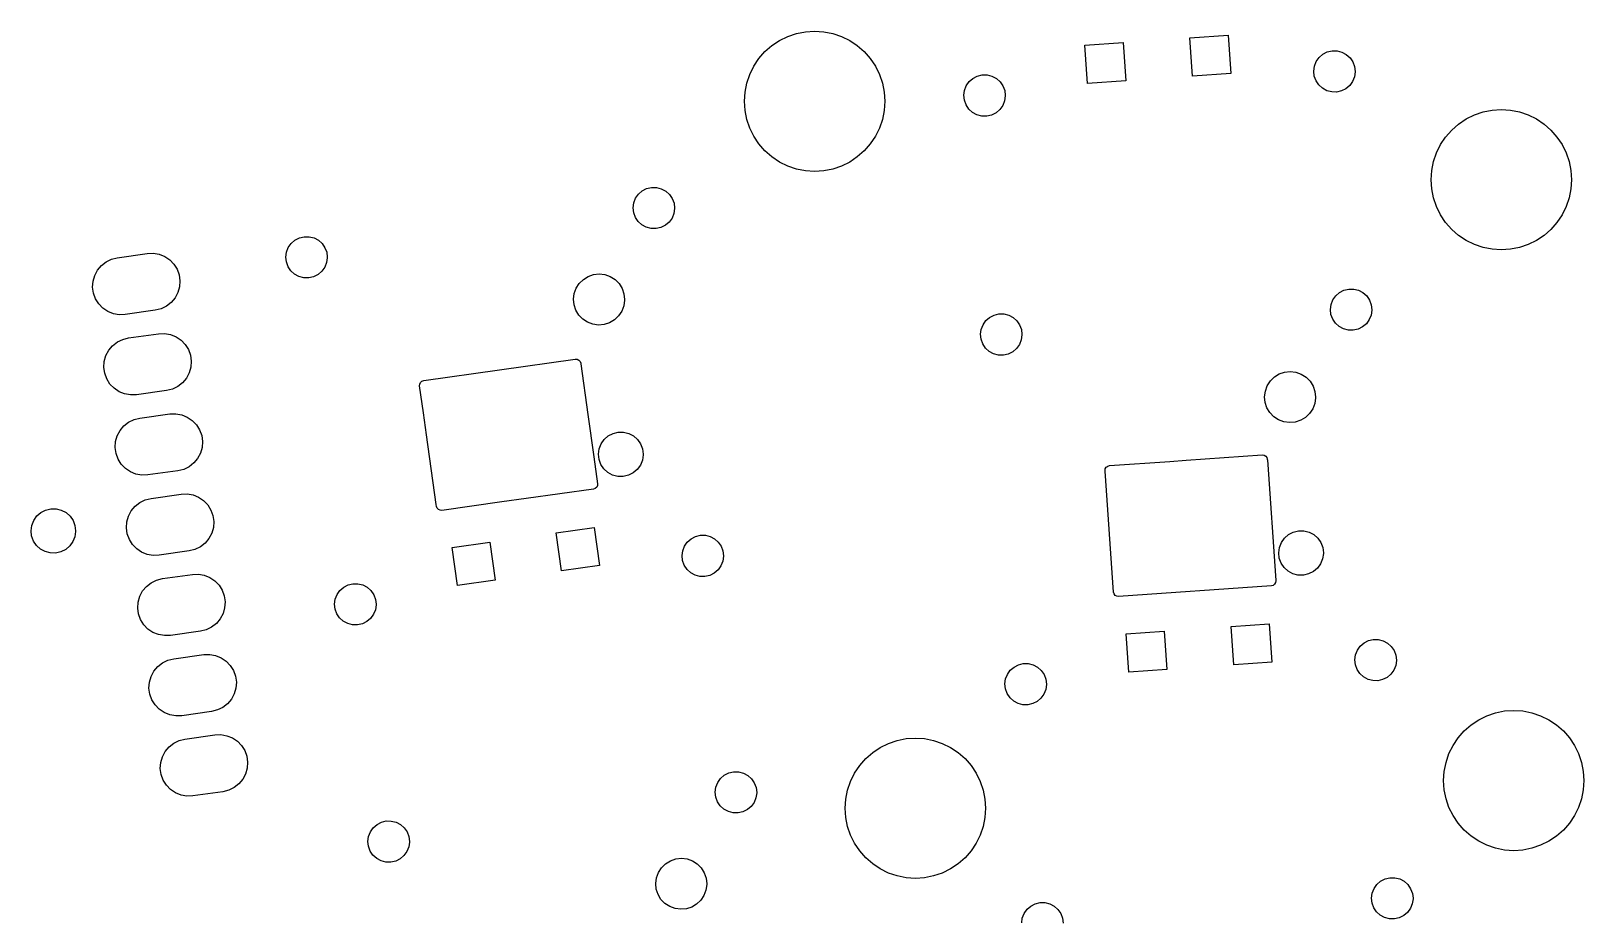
# Model space of a CAD drawing. Header units: inches. Extents: x 8 to 357, y -3 to 972.
# Drawn here: x 114.52 to 163.22, y 882.69 to 910.59 of the extents above; entities that cross this region are included whole.
import ezdxf

# ---------------------------------------------------------------- set-up
doc = ezdxf.new("R2010")
doc.units = ezdxf.units.IN
doc.header["$MEASUREMENT"] = 0
doc.layers.add('BLACK', color=7, linetype='Continuous')

msp = doc.modelspace()

# ---------------------------------------------------------------- linework, layer by layer
at = {"layer": 'BLACK', "linetype": 'Continuous'}
for p, q in [((137.756, 910.14), (137.996, 910.299)), ((137.996, 910.299), (138.254, 910.427)), ((138.254, 910.427), (138.526, 910.519)), ((138.526, 910.519), (138.808, 910.575)), ((138.808, 910.575), (139.096, 910.594)), ((139.096, 910.594), (139.383, 910.575)), ((139.383, 910.575), (139.665, 910.519)), ((139.665, 910.519), (139.937, 910.427)), ((139.937, 910.427), (140.196, 910.299)), ((140.196, 910.299), (140.435, 910.14)), ((147.573, 910.147), (148.77, 910.231)), ((148.77, 910.231), (148.854, 909.034)), ((150.865, 910.377), (152.062, 910.461)), ((150.949, 909.18), (150.865, 910.377)), ((152.062, 910.461), (152.146, 909.264)), ((137.19, 909.494), (137.35, 909.733)), ((137.35, 909.733), (137.54, 909.95)), ((137.54, 909.95), (137.756, 910.14)), ((140.435, 910.14), (140.651, 909.95)), ((140.651, 909.95), (140.841, 909.733)), ((140.841, 909.733), (141.001, 909.494)), ((147.657, 908.95), (147.573, 910.147)), ((154.827, 909.636), (154.916, 909.764)), ((154.916, 909.764), (155.034, 909.866)), ((155.034, 909.866), (155.173, 909.938)), ((155.173, 909.938), (155.325, 909.974)), ((155.325, 909.974), (155.481, 909.973)), ((155.481, 909.973), (155.632, 909.935)), ((155.632, 909.935), (155.77, 909.862)), ((155.77, 909.862), (155.887, 909.758)), ((155.887, 909.758), (155.975, 909.63)), ((136.971, 908.964), (137.063, 909.236)), ((137.063, 909.236), (137.19, 909.494)), ((141.001, 909.494), (141.128, 909.236)), ((141.128, 909.236), (141.221, 908.964)), ((144.199, 909.183), (144.351, 909.219)), ((144.351, 909.219), (144.507, 909.218)), ((144.507, 909.218), (144.658, 909.18)), ((152.146, 909.264), (150.949, 909.18)), ((154.749, 909.335), (154.77, 909.49)), ((154.767, 909.18), (154.749, 909.335)), ((154.77, 909.49), (154.827, 909.636)), ((155.975, 909.63), (156.031, 909.484)), ((156.049, 909.315), (156.027, 909.16)), ((156.031, 909.484), (156.049, 909.329)), ((156.049, 909.329), (156.049, 909.315)), ((136.914, 908.681), (136.971, 908.964)), ((141.221, 908.964), (141.277, 908.681)), ((143.775, 908.58), (143.796, 908.735)), ((143.796, 908.735), (143.853, 908.881)), ((143.853, 908.881), (143.942, 909.009)), ((143.942, 909.009), (144.06, 909.111)), ((144.06, 909.111), (144.199, 909.183)), ((144.658, 909.18), (144.796, 909.107)), ((144.796, 909.107), (144.913, 909.003)), ((144.913, 909.003), (145.001, 908.875)), ((145.001, 908.875), (145.057, 908.729)), ((145.057, 908.729), (145.075, 908.574)), ((148.854, 909.034), (147.657, 908.95)), ((154.82, 909.033), (154.767, 909.18)), ((154.907, 908.904), (154.82, 909.033)), ((155.023, 908.799), (154.907, 908.904)), ((155.16, 908.724), (155.023, 908.799)), ((155.311, 908.685), (155.16, 908.724)), ((155.62, 908.717), (155.467, 908.682)), ((155.759, 908.787), (155.62, 908.717)), ((155.878, 908.889), (155.759, 908.787)), ((155.969, 909.015), (155.878, 908.889)), ((156.027, 909.16), (155.969, 909.015)), ((136.896, 908.394), (136.914, 908.681)), ((136.914, 908.107), (136.896, 908.394)), ((141.277, 908.681), (141.296, 908.394)), ((141.296, 908.394), (141.277, 908.107)), ((143.793, 908.425), (143.775, 908.58)), ((143.846, 908.278), (143.793, 908.425)), ((143.933, 908.149), (143.846, 908.278)), ((144.995, 908.26), (144.904, 908.134)), ((145.053, 908.405), (144.995, 908.26)), ((145.075, 908.56), (145.053, 908.405)), ((145.075, 908.574), (145.075, 908.56)), ((155.467, 908.682), (155.311, 908.685)), ((136.971, 907.825), (136.914, 908.107)), ((137.063, 907.552), (136.971, 907.825)), ((141.221, 907.825), (141.128, 907.552)), ((141.277, 908.107), (141.221, 907.825)), ((144.049, 908.044), (143.933, 908.149)), ((144.186, 907.969), (144.049, 908.044)), ((144.337, 907.93), (144.186, 907.969)), ((144.493, 907.927), (144.337, 907.93)), ((144.646, 907.962), (144.493, 907.927)), ((144.785, 908.032), (144.646, 907.962)), ((144.904, 908.134), (144.785, 908.032)), ((159.291, 907.678), (159.531, 907.838)), ((159.531, 907.838), (159.789, 907.965)), ((159.789, 907.965), (160.061, 908.058)), ((160.061, 908.058), (160.344, 908.114)), ((160.344, 908.114), (160.631, 908.133)), ((160.631, 908.133), (160.918, 908.114)), ((160.918, 908.114), (161.2, 908.058)), ((161.2, 908.058), (161.473, 907.965)), ((161.473, 907.965), (161.731, 907.838)), ((161.731, 907.838), (161.97, 907.678)), ((137.19, 907.294), (137.063, 907.552)), ((137.35, 907.055), (137.19, 907.294)), ((141.001, 907.294), (140.841, 907.055)), ((141.128, 907.552), (141.001, 907.294)), ((158.726, 907.033), (158.885, 907.272)), ((158.885, 907.272), (159.075, 907.488)), ((159.075, 907.488), (159.291, 907.678)), ((161.97, 907.678), (162.186, 907.488)), ((162.186, 907.488), (162.376, 907.272)), ((162.376, 907.272), (162.536, 907.033)), ((137.54, 906.839), (137.35, 907.055)), ((137.756, 906.649), (137.54, 906.839)), ((140.651, 906.839), (140.435, 906.649)), ((140.841, 907.055), (140.651, 906.839)), ((158.506, 906.502), (158.598, 906.774)), ((158.598, 906.774), (158.726, 907.033)), ((162.536, 907.033), (162.663, 906.774)), ((162.663, 906.774), (162.756, 906.502)), ((137.996, 906.489), (137.756, 906.649)), ((138.254, 906.362), (137.996, 906.489)), ((138.526, 906.269), (138.254, 906.362)), ((138.808, 906.213), (138.526, 906.269)), ((139.665, 906.269), (139.383, 906.213)), ((139.937, 906.362), (139.665, 906.269)), ((140.196, 906.489), (139.937, 906.362)), ((140.435, 906.649), (140.196, 906.489)), ((158.45, 906.22), (158.506, 906.502)), ((162.756, 906.502), (162.812, 906.22)), ((139.096, 906.194), (138.808, 906.213)), ((139.383, 906.213), (139.096, 906.194)), ((158.431, 905.933), (158.45, 906.22)), ((158.45, 905.645), (158.431, 905.933)), ((162.812, 906.22), (162.831, 905.933)), ((162.831, 905.933), (162.812, 905.645)), ((133.426, 905.207), (133.483, 905.352)), ((133.483, 905.352), (133.573, 905.48)), ((133.573, 905.48), (133.691, 905.583)), ((133.691, 905.583), (133.829, 905.655)), ((133.829, 905.655), (133.981, 905.691)), ((133.981, 905.691), (134.137, 905.69)), ((134.137, 905.69), (134.289, 905.652)), ((134.289, 905.652), (134.427, 905.579)), ((134.427, 905.579), (134.543, 905.475)), ((134.543, 905.475), (134.632, 905.346)), ((134.632, 905.346), (134.687, 905.2)), ((158.506, 905.363), (158.45, 905.645)), ((158.598, 905.091), (158.506, 905.363)), ((162.756, 905.363), (162.663, 905.091)), ((162.812, 905.645), (162.756, 905.363)), ((133.406, 905.052), (133.426, 905.207)), ((133.423, 904.897), (133.406, 905.052)), ((133.477, 904.75), (133.423, 904.897)), ((134.684, 904.877), (134.625, 904.732)), ((134.706, 905.032), (134.684, 904.877)), ((134.687, 905.2), (134.706, 905.045)), ((134.706, 905.045), (134.706, 905.032)), ((158.726, 904.833), (158.598, 905.091)), ((158.885, 904.593), (158.726, 904.833)), ((162.536, 904.833), (162.376, 904.593)), ((162.663, 905.091), (162.536, 904.833)), ((133.564, 904.621), (133.477, 904.75)), ((133.679, 904.515), (133.564, 904.621)), ((133.817, 904.441), (133.679, 904.515)), ((133.968, 904.401), (133.817, 904.441)), ((134.124, 904.399), (133.968, 904.401)), ((134.276, 904.434), (134.124, 904.399)), ((134.416, 904.504), (134.276, 904.434)), ((134.534, 904.605), (134.416, 904.504)), ((134.625, 904.732), (134.534, 904.605)), ((159.075, 904.377), (158.885, 904.593)), ((159.291, 904.187), (159.075, 904.377)), ((162.186, 904.377), (161.97, 904.187)), ((162.376, 904.593), (162.186, 904.377)), ((122.592, 903.809), (122.682, 903.937)), ((122.682, 903.937), (122.799, 904.04)), ((122.799, 904.04), (122.938, 904.111)), ((122.938, 904.111), (123.09, 904.148)), ((123.09, 904.148), (123.246, 904.147)), ((123.246, 904.147), (123.398, 904.109)), ((123.398, 904.109), (123.536, 904.036)), ((123.536, 904.036), (123.652, 903.932)), ((123.652, 903.932), (123.741, 903.803)), ((159.531, 904.027), (159.291, 904.187)), ((159.789, 903.9), (159.531, 904.027)), ((160.061, 903.808), (159.789, 903.9)), ((161.473, 903.9), (161.2, 903.808)), ((161.731, 904.027), (161.473, 903.9)), ((161.97, 904.187), (161.731, 904.027)), ((116.73, 903.245), (116.878, 903.361)), ((116.878, 903.361), (117.047, 903.443)), ((117.047, 903.443), (117.23, 903.489)), ((117.23, 903.489), (118.17, 903.621)), ((118.17, 903.621), (118.359, 903.628)), ((118.359, 903.628), (118.544, 903.595)), ((118.544, 903.595), (118.718, 903.524)), ((118.718, 903.524), (118.874, 903.419)), ((118.874, 903.419), (119.005, 903.284)), ((122.515, 903.509), (122.535, 903.664)), ((122.532, 903.354), (122.515, 903.509)), ((122.585, 903.207), (122.532, 903.354)), ((122.535, 903.664), (122.592, 903.809)), ((123.741, 903.803), (123.796, 903.657)), ((123.814, 903.489), (123.792, 903.334)), ((123.796, 903.657), (123.815, 903.502)), ((123.815, 903.502), (123.814, 903.489)), ((160.344, 903.751), (160.061, 903.808)), ((160.631, 903.733), (160.344, 903.751)), ((160.918, 903.751), (160.631, 903.733)), ((161.2, 903.808), (160.918, 903.751)), ((116.469, 902.754), (116.521, 902.935)), ((116.521, 902.935), (116.609, 903.101)), ((116.609, 903.101), (116.73, 903.245)), ((119.005, 903.284), (119.105, 903.124)), ((119.105, 903.124), (119.169, 902.947)), ((119.169, 902.947), (119.195, 902.761)), ((122.673, 903.077), (122.585, 903.207)), ((122.788, 902.972), (122.673, 903.077)), ((122.925, 902.898), (122.788, 902.972)), ((123.076, 902.858), (122.925, 902.898)), ((123.233, 902.856), (123.076, 902.858)), ((123.385, 902.891), (123.233, 902.856)), ((123.524, 902.961), (123.385, 902.891)), ((123.643, 903.062), (123.524, 902.961)), ((123.734, 903.189), (123.643, 903.062)), ((123.792, 903.334), (123.734, 903.189)), ((131.846, 902.809), (131.998, 902.902)), ((131.998, 902.902), (132.166, 902.96)), ((132.166, 902.96), (132.344, 902.978)), ((132.344, 902.978), (132.521, 902.957)), ((132.521, 902.957), (132.689, 902.897)), ((132.689, 902.897), (132.839, 902.802)), ((116.456, 902.566), (116.469, 902.754)), ((116.482, 902.38), (116.456, 902.566)), ((116.546, 902.203), (116.482, 902.38)), ((119.13, 902.393), (119.042, 902.226)), ((119.182, 902.573), (119.13, 902.393)), ((119.195, 902.761), (119.182, 902.573)), ((131.561, 902.366), (131.622, 902.534)), ((131.622, 902.534), (131.718, 902.684)), ((131.718, 902.684), (131.846, 902.809)), ((132.839, 902.802), (132.965, 902.675)), ((132.965, 902.675), (133.06, 902.524)), ((133.06, 902.524), (133.118, 902.356)), ((155.439, 902.294), (155.556, 902.397)), ((155.556, 902.397), (155.695, 902.468)), ((155.695, 902.468), (155.847, 902.505)), ((155.847, 902.505), (156.003, 902.504)), ((156.003, 902.504), (156.155, 902.466)), ((156.155, 902.466), (156.293, 902.393)), ((156.293, 902.393), (156.409, 902.289)), ((116.646, 902.043), (116.546, 902.203)), ((116.776, 901.908), (116.646, 902.043)), ((116.932, 901.803), (116.776, 901.908)), ((118.604, 901.884), (118.421, 901.839)), ((118.773, 901.967), (118.604, 901.884)), ((118.921, 902.082), (118.773, 901.967)), ((119.042, 902.226), (118.921, 902.082)), ((131.538, 902.189), (131.561, 902.366)), ((131.556, 902.012), (131.538, 902.189)), ((131.612, 901.843), (131.556, 902.012)), ((133.113, 901.979), (133.05, 901.813)), ((133.138, 902.156), (133.113, 901.979)), ((133.118, 902.356), (133.138, 902.178)), ((133.138, 902.178), (133.138, 902.156)), ((155.272, 901.866), (155.292, 902.021)), ((155.292, 902.021), (155.349, 902.166)), ((155.349, 902.166), (155.439, 902.294)), ((156.409, 902.289), (156.498, 902.16)), ((156.498, 902.16), (156.553, 902.014)), ((156.553, 902.014), (156.572, 901.859)), ((117.107, 901.732), (116.932, 901.803)), ((117.292, 901.7), (117.107, 901.732)), ((117.48, 901.706), (117.292, 901.7)), ((118.421, 901.839), (117.48, 901.706)), ((131.704, 901.69), (131.612, 901.843)), ((131.828, 901.562), (131.704, 901.69)), ((131.977, 901.464), (131.828, 901.562)), ((132.145, 901.402), (131.977, 901.464)), ((132.321, 901.378), (132.145, 901.402)), ((132.499, 901.395), (132.321, 901.378)), ((132.669, 901.45), (132.499, 901.395)), ((132.822, 901.541), (132.669, 901.45)), ((132.951, 901.664), (132.822, 901.541)), ((133.05, 901.813), (132.951, 901.664)), ((144.377, 901.387), (144.466, 901.515)), ((144.466, 901.515), (144.584, 901.617)), ((144.584, 901.617), (144.723, 901.689)), ((144.723, 901.689), (144.875, 901.725)), ((144.875, 901.725), (145.031, 901.724)), ((145.031, 901.724), (145.182, 901.686)), ((145.182, 901.686), (145.32, 901.613)), ((145.32, 901.613), (145.437, 901.509)), ((145.437, 901.509), (145.525, 901.381)), ((155.289, 901.711), (155.272, 901.866)), ((155.343, 901.564), (155.289, 901.711)), ((155.43, 901.434), (155.343, 901.564)), ((155.545, 901.329), (155.43, 901.434)), ((156.4, 901.419), (156.281, 901.318)), ((156.491, 901.546), (156.4, 901.419)), ((156.55, 901.691), (156.491, 901.546)), ((156.572, 901.846), (156.55, 901.691)), ((156.572, 901.859), (156.572, 901.846)), ((117.232, 900.846), (117.401, 900.928)), ((117.401, 900.928), (117.583, 900.974)), ((117.583, 900.974), (118.524, 901.106)), ((118.524, 901.106), (118.712, 901.112)), ((118.712, 901.112), (118.897, 901.08)), ((118.897, 901.08), (119.072, 901.009)), ((119.072, 901.009), (119.228, 900.904)), ((144.299, 901.086), (144.32, 901.241)), ((144.317, 900.931), (144.299, 901.086)), ((144.37, 900.784), (144.317, 900.931)), ((144.32, 901.241), (144.377, 901.387)), ((145.577, 900.911), (145.519, 900.766)), ((145.525, 901.381), (145.581, 901.235)), ((145.599, 901.066), (145.577, 900.911)), ((145.581, 901.235), (145.599, 901.08)), ((145.599, 901.08), (145.599, 901.066)), ((155.682, 901.255), (155.545, 901.329)), ((155.834, 901.215), (155.682, 901.255)), ((155.99, 901.213), (155.834, 901.215)), ((156.142, 901.248), (155.99, 901.213)), ((156.281, 901.318), (156.142, 901.248)), ((116.874, 900.419), (116.962, 900.586)), ((116.962, 900.586), (117.083, 900.73)), ((117.083, 900.73), (117.232, 900.846)), ((119.228, 900.904), (119.358, 900.769)), ((119.358, 900.769), (119.458, 900.609)), ((119.458, 900.609), (119.522, 900.432)), ((119.522, 900.432), (119.549, 900.246)), ((144.457, 900.655), (144.37, 900.784)), ((144.573, 900.55), (144.457, 900.655)), ((144.71, 900.475), (144.573, 900.55)), ((144.861, 900.436), (144.71, 900.475)), ((145.017, 900.433), (144.861, 900.436)), ((145.17, 900.468), (145.017, 900.433)), ((145.309, 900.538), (145.17, 900.468)), ((145.428, 900.64), (145.309, 900.538)), ((145.519, 900.766), (145.428, 900.64)), ((116.809, 900.051), (116.822, 900.239)), ((116.835, 899.865), (116.809, 900.051)), ((116.822, 900.239), (116.874, 900.419)), ((119.536, 900.058), (119.484, 899.877)), ((119.549, 900.246), (119.536, 900.058)), ((126.838, 899.638), (131.591, 900.306)), ((131.591, 900.306), (131.65, 900.303)), ((131.65, 900.303), (131.703, 900.277)), ((131.703, 900.277), (131.742, 900.234)), ((131.742, 900.234), (131.761, 900.178)), ((131.761, 900.178), (131.763, 900.166)), ((131.763, 900.166), (131.763, 900.166)), ((131.763, 900.166), (131.986, 898.575)), ((116.9, 899.688), (116.835, 899.865)), ((116.999, 899.528), (116.9, 899.688)), ((117.13, 899.393), (116.999, 899.528)), ((119.126, 899.451), (118.957, 899.369)), ((119.274, 899.567), (119.126, 899.451)), ((119.395, 899.711), (119.274, 899.567)), ((119.484, 899.877), (119.395, 899.711)), ((126.711, 899.469), (126.714, 899.527)), ((126.829, 898.627), (126.711, 899.469)), ((126.714, 899.527), (126.739, 899.58)), ((126.739, 899.58), (126.769, 899.606)), ((126.769, 899.606), (126.783, 899.619)), ((126.783, 899.619), (126.838, 899.638)), ((153.231, 899.307), (153.292, 899.475)), ((153.292, 899.475), (153.388, 899.625)), ((153.388, 899.625), (153.516, 899.749)), ((153.516, 899.749), (153.668, 899.843)), ((153.668, 899.843), (153.836, 899.9)), ((153.836, 899.9), (154.014, 899.919)), ((154.014, 899.919), (154.191, 899.898)), ((154.191, 899.898), (154.359, 899.838)), ((154.359, 899.838), (154.51, 899.743)), ((154.51, 899.743), (154.635, 899.616)), ((154.635, 899.616), (154.73, 899.465)), ((154.73, 899.465), (154.788, 899.296)), ((117.286, 899.288), (117.13, 899.393)), ((117.46, 899.217), (117.286, 899.288)), ((117.646, 899.184), (117.46, 899.217)), ((117.834, 899.191), (117.646, 899.184)), ((118.774, 899.323), (117.834, 899.191)), ((118.957, 899.369), (118.774, 899.323)), ((153.208, 899.13), (153.231, 899.307)), ((153.226, 898.953), (153.208, 899.13)), ((154.808, 899.097), (154.783, 898.92)), ((154.788, 899.296), (154.808, 899.119)), ((154.808, 899.119), (154.808, 899.097)), ((117.937, 898.458), (118.877, 898.59)), ((118.877, 898.59), (119.066, 898.597)), ((119.066, 898.597), (119.251, 898.564)), ((119.251, 898.564), (119.425, 898.494)), ((119.425, 898.494), (119.581, 898.389)), ((126.925, 897.94), (126.829, 898.627)), ((126.829, 898.627), (126.829, 898.627)), ((131.986, 898.575), (132.173, 897.245)), ((153.282, 898.783), (153.226, 898.953)), ((153.374, 898.631), (153.282, 898.783)), ((153.498, 898.503), (153.374, 898.631)), ((153.648, 898.405), (153.498, 898.503)), ((154.492, 898.482), (154.339, 898.39)), ((154.621, 898.605), (154.492, 898.482)), ((154.72, 898.753), (154.621, 898.605)), ((154.783, 898.92), (154.72, 898.753)), ((117.228, 897.904), (117.316, 898.07)), ((117.316, 898.07), (117.437, 898.214)), ((117.437, 898.214), (117.585, 898.33)), ((117.585, 898.33), (117.754, 898.413)), ((117.754, 898.413), (117.937, 898.458)), ((119.581, 898.389), (119.712, 898.253)), ((119.712, 898.253), (119.812, 898.094)), ((119.812, 898.094), (119.876, 897.917)), ((132.776, 897.982), (132.94, 898.021)), ((132.94, 898.021), (133.108, 898.02)), ((133.108, 898.02), (133.271, 897.98)), ((153.815, 898.343), (153.648, 898.405)), ((153.991, 898.319), (153.815, 898.343)), ((154.169, 898.335), (153.991, 898.319)), ((154.339, 898.39), (154.169, 898.335)), ((117.163, 897.536), (117.176, 897.723)), ((117.189, 897.349), (117.163, 897.536)), ((117.176, 897.723), (117.228, 897.904)), ((119.889, 897.543), (119.837, 897.362)), ((119.876, 897.917), (119.902, 897.731)), ((119.902, 897.731), (119.889, 897.543)), ((127.233, 895.752), (126.925, 897.94)), ((132.32, 897.333), (132.342, 897.5)), ((132.342, 897.5), (132.403, 897.657)), ((132.403, 897.657), (132.5, 897.794)), ((132.5, 897.794), (132.627, 897.905)), ((132.627, 897.905), (132.776, 897.982)), ((133.271, 897.98), (133.42, 897.901)), ((133.42, 897.901), (133.545, 897.789)), ((133.545, 897.789), (133.64, 897.65)), ((133.64, 897.65), (133.7, 897.493)), ((117.253, 897.172), (117.189, 897.349)), ((117.353, 897.013), (117.253, 897.172)), ((117.483, 896.878), (117.353, 897.013)), ((119.628, 897.052), (119.48, 896.936)), ((119.749, 897.196), (119.628, 897.052)), ((119.837, 897.362), (119.749, 897.196)), ((132.173, 897.245), (132.291, 896.403)), ((132.339, 897.166), (132.32, 897.333)), ((132.396, 897.008), (132.339, 897.166)), ((133.696, 897.145), (133.634, 896.989)), ((133.72, 897.311), (133.696, 897.145)), ((133.7, 897.493), (133.72, 897.326)), ((133.72, 897.326), (133.72, 897.311)), ((148.344, 896.969), (150.24, 897.101)), ((150.24, 897.101), (150.753, 897.137)), ((150.24, 897.101), (150.24, 897.101)), ((150.753, 897.137), (153.133, 897.303)), ((153.133, 897.303), (153.191, 897.296)), ((153.191, 897.296), (153.242, 897.267)), ((153.242, 897.267), (153.277, 897.221)), ((153.277, 897.221), (153.291, 897.17)), ((153.291, 897.17), (153.293, 897.164)), ((153.293, 897.164), (153.294, 897.152)), ((153.294, 897.152), (153.294, 897.152)), ((153.294, 897.152), (153.558, 893.373)), ((117.639, 896.772), (117.483, 896.878)), ((117.814, 896.702), (117.639, 896.772)), ((117.999, 896.669), (117.814, 896.702)), ((118.187, 896.676), (117.999, 896.669)), ((119.128, 896.808), (118.187, 896.676)), ((119.311, 896.853), (119.128, 896.808)), ((119.48, 896.936), (119.311, 896.853)), ((132.49, 896.869), (132.396, 897.008)), ((132.615, 896.755), (132.49, 896.869)), ((132.762, 896.675), (132.615, 896.755)), ((132.925, 896.632), (132.762, 896.675)), ((133.093, 896.63), (132.925, 896.632)), ((133.257, 896.667), (133.093, 896.63)), ((133.407, 896.743), (133.257, 896.667)), ((133.535, 896.852), (133.407, 896.743)), ((133.634, 896.989), (133.535, 896.852)), ((148.205, 896.808), (148.213, 896.867)), ((148.206, 896.796), (148.205, 896.808)), ((148.205, 896.808), (148.205, 896.808)), ((148.471, 893.005), (148.206, 896.796)), ((148.206, 896.796), (148.206, 896.796)), ((148.206, 896.796), (148.206, 896.796)), ((148.213, 896.867), (148.242, 896.917)), ((148.242, 896.917), (148.26, 896.931)), ((148.26, 896.931), (148.288, 896.953)), ((148.288, 896.953), (148.344, 896.969)), ((148.344, 896.969), (148.344, 896.969)), ((118.29, 895.943), (119.231, 896.075)), ((119.231, 896.075), (119.419, 896.082)), ((119.419, 896.082), (119.604, 896.049)), ((119.604, 896.049), (119.779, 895.979)), ((132.164, 896.234), (130.047, 895.936)), ((132.219, 896.253), (132.164, 896.234)), ((132.263, 896.292), (132.219, 896.253)), ((132.288, 896.345), (132.263, 896.292)), ((132.263, 896.292), (132.263, 896.292)), ((132.291, 896.403), (132.288, 896.345)), ((114.83, 895.501), (114.98, 895.578)), ((114.98, 895.578), (115.143, 895.617)), ((115.143, 895.617), (115.311, 895.616)), ((115.311, 895.616), (115.473, 895.575)), ((115.473, 895.575), (115.622, 895.497)), ((117.581, 895.389), (117.669, 895.555)), ((117.669, 895.555), (117.79, 895.699)), ((117.79, 895.699), (117.939, 895.815)), ((117.939, 895.815), (118.108, 895.897)), ((118.108, 895.897), (118.29, 895.943)), ((119.779, 895.979), (119.935, 895.873)), ((119.935, 895.873), (120.065, 895.738)), ((120.065, 895.738), (120.165, 895.578)), ((120.165, 895.578), (120.229, 895.402)), ((127.241, 895.693), (127.233, 895.752)), ((127.26, 895.638), (127.241, 895.693)), ((127.299, 895.594), (127.26, 895.638)), ((127.352, 895.569), (127.299, 895.594)), ((127.411, 895.566), (127.352, 895.569)), ((129.292, 895.83), (127.411, 895.566)), ((130.047, 895.936), (129.292, 895.83)), ((129.292, 895.83), (129.292, 895.83)), ((114.525, 894.93), (114.546, 895.097)), ((114.546, 895.097), (114.607, 895.253)), ((114.607, 895.253), (114.704, 895.391)), ((114.704, 895.391), (114.83, 895.501)), ((115.622, 895.497), (115.747, 895.385)), ((115.747, 895.385), (115.842, 895.247)), ((115.842, 895.247), (115.901, 895.09)), ((115.901, 895.09), (115.922, 894.923)), ((117.516, 895.02), (117.529, 895.208)), ((117.529, 895.208), (117.581, 895.389)), ((120.229, 895.402), (120.256, 895.215)), ((120.256, 895.215), (120.243, 895.028)), ((114.543, 894.764), (114.525, 894.93)), ((114.601, 894.606), (114.543, 894.764)), ((114.694, 894.467), (114.601, 894.606)), ((115.835, 894.587), (115.737, 894.45)), ((115.898, 894.742), (115.835, 894.587)), ((115.921, 894.909), (115.898, 894.742)), ((115.922, 894.923), (115.921, 894.909)), ((117.542, 894.834), (117.516, 895.02)), ((117.607, 894.657), (117.542, 894.834)), ((117.706, 894.498), (117.607, 894.657)), ((120.102, 894.681), (119.981, 894.537)), ((120.191, 894.847), (120.102, 894.681)), ((120.243, 895.028), (120.191, 894.847)), ((130.994, 894.858), (132.182, 895.025)), ((131.161, 893.669), (130.994, 894.858)), ((132.182, 895.025), (132.349, 893.836)), ((135.105, 894.575), (135.223, 894.678)), ((135.223, 894.678), (135.362, 894.749)), ((135.362, 894.749), (135.514, 894.786)), ((135.514, 894.786), (135.67, 894.785)), ((135.67, 894.785), (135.821, 894.747)), ((135.821, 894.747), (135.959, 894.674)), ((135.959, 894.674), (136.076, 894.57)), ((153.733, 894.562), (153.83, 894.699)), ((153.83, 894.699), (153.957, 894.81)), ((153.957, 894.81), (154.106, 894.887)), ((154.106, 894.887), (154.27, 894.926)), ((154.27, 894.926), (154.438, 894.925)), ((154.438, 894.925), (154.601, 894.884)), ((154.601, 894.884), (154.75, 894.806)), ((154.75, 894.806), (154.875, 894.694)), ((154.875, 894.694), (154.97, 894.555)), ((114.818, 894.354), (114.694, 894.467)), ((114.966, 894.274), (114.818, 894.354)), ((115.128, 894.231), (114.966, 894.274)), ((115.296, 894.228), (115.128, 894.231)), ((115.46, 894.266), (115.296, 894.228)), ((115.61, 894.341), (115.46, 894.266)), ((115.737, 894.45), (115.61, 894.341)), ((117.837, 894.362), (117.706, 894.498)), ((117.993, 894.257), (117.837, 894.362)), ((118.167, 894.187), (117.993, 894.257)), ((118.353, 894.154), (118.167, 894.187)), ((118.541, 894.16), (118.353, 894.154)), ((119.481, 894.293), (118.541, 894.16)), ((119.664, 894.338), (119.481, 894.293)), ((119.833, 894.421), (119.664, 894.338)), ((119.981, 894.537), (119.833, 894.421)), ((127.726, 894.398), (128.914, 894.565)), ((127.893, 893.21), (127.726, 894.398)), ((128.914, 894.565), (129.081, 893.377)), ((134.939, 894.147), (134.959, 894.302)), ((134.956, 893.992), (134.939, 894.147)), ((134.959, 894.302), (135.016, 894.447)), ((135.016, 894.447), (135.105, 894.575)), ((136.076, 894.57), (136.165, 894.441)), ((136.165, 894.441), (136.22, 894.295)), ((136.238, 894.126), (136.216, 893.972)), ((136.22, 894.295), (136.238, 894.14)), ((136.238, 894.14), (136.238, 894.126)), ((153.65, 894.238), (153.672, 894.405)), ((153.669, 894.071), (153.65, 894.238)), ((153.672, 894.405), (153.733, 894.562)), ((154.97, 894.555), (155.03, 894.398)), ((155.05, 894.216), (155.026, 894.05)), ((155.03, 894.398), (155.05, 894.231)), ((155.05, 894.231), (155.05, 894.216)), ((132.349, 893.836), (131.161, 893.669)), ((135.009, 893.845), (134.956, 893.992)), ((135.096, 893.715), (135.009, 893.845)), ((135.212, 893.61), (135.096, 893.715)), ((135.349, 893.536), (135.212, 893.61)), ((136.067, 893.7), (135.948, 893.599)), ((136.158, 893.827), (136.067, 893.7)), ((136.216, 893.972), (136.158, 893.827)), ((153.726, 893.913), (153.669, 894.071)), ((153.82, 893.774), (153.726, 893.913)), ((153.945, 893.66), (153.82, 893.774)), ((154.092, 893.58), (153.945, 893.66)), ((154.737, 893.648), (154.587, 893.572)), ((154.865, 893.757), (154.737, 893.648)), ((154.963, 893.894), (154.865, 893.757)), ((155.026, 894.05), (154.963, 893.894)), ((118.023, 893.04), (118.144, 893.184)), ((118.144, 893.184), (118.292, 893.3)), ((118.292, 893.3), (118.461, 893.382)), ((118.461, 893.382), (118.644, 893.428)), ((118.644, 893.428), (119.584, 893.56)), ((119.584, 893.56), (119.773, 893.566)), ((119.773, 893.566), (119.958, 893.534)), ((119.958, 893.534), (120.132, 893.463)), ((120.132, 893.463), (120.288, 893.358)), ((120.288, 893.358), (120.419, 893.223)), ((120.419, 893.223), (120.519, 893.063)), ((124.211, 893.056), (124.328, 893.159)), ((124.328, 893.159), (124.467, 893.231)), ((124.467, 893.231), (124.619, 893.267)), ((124.619, 893.267), (124.775, 893.266)), ((124.775, 893.266), (124.927, 893.228)), ((124.927, 893.228), (125.065, 893.155)), ((125.065, 893.155), (125.181, 893.051)), ((129.081, 893.377), (127.893, 893.21)), ((135.5, 893.496), (135.349, 893.536)), ((135.656, 893.494), (135.5, 893.496)), ((135.809, 893.529), (135.656, 893.494)), ((135.948, 893.599), (135.809, 893.529)), ((153.42, 893.201), (148.631, 892.866)), ((153.476, 893.216), (153.42, 893.201)), ((153.42, 893.201), (153.42, 893.201)), ((153.522, 893.252), (153.476, 893.216)), ((153.551, 893.303), (153.522, 893.252)), ((153.559, 893.361), (153.551, 893.303)), ((153.558, 893.373), (153.558, 893.373)), ((153.558, 893.373), (153.558, 893.373)), ((153.558, 893.373), (153.559, 893.361)), ((154.255, 893.537), (154.092, 893.58)), ((154.423, 893.535), (154.255, 893.537)), ((154.587, 893.572), (154.423, 893.535)), ((117.87, 892.505), (117.883, 892.693)), ((117.883, 892.693), (117.935, 892.874)), ((117.935, 892.874), (118.023, 893.04)), ((120.519, 893.063), (120.583, 892.886)), ((120.583, 892.886), (120.609, 892.7)), ((120.609, 892.7), (120.596, 892.512)), ((124.044, 892.628), (124.064, 892.783)), ((124.064, 892.783), (124.121, 892.929)), ((124.121, 892.929), (124.211, 893.056)), ((125.181, 893.051), (125.27, 892.923)), ((125.27, 892.923), (125.325, 892.776)), ((125.325, 892.776), (125.344, 892.621)), ((148.487, 892.949), (148.471, 893.005)), ((148.522, 892.903), (148.487, 892.949)), ((148.573, 892.874), (148.522, 892.903)), ((148.631, 892.866), (148.573, 892.874)), ((117.896, 892.319), (117.87, 892.505)), ((117.96, 892.142), (117.896, 892.319)), ((118.06, 891.982), (117.96, 892.142)), ((120.456, 892.165), (120.335, 892.021)), ((120.544, 892.331), (120.456, 892.165)), ((120.596, 892.512), (120.544, 892.331)), ((124.061, 892.473), (124.044, 892.628)), ((124.115, 892.326), (124.061, 892.473)), ((124.202, 892.197), (124.115, 892.326)), ((124.317, 892.092), (124.202, 892.197)), ((125.172, 892.181), (125.054, 892.08)), ((125.263, 892.308), (125.172, 892.181)), ((125.322, 892.453), (125.263, 892.308)), ((125.344, 892.608), (125.322, 892.453)), ((125.344, 892.621), (125.344, 892.608)), ((118.19, 891.847), (118.06, 891.982)), ((118.346, 891.742), (118.19, 891.847)), ((118.521, 891.671), (118.346, 891.742)), ((118.706, 891.639), (118.521, 891.671)), ((119.835, 891.777), (118.894, 891.645)), ((120.018, 891.823), (119.835, 891.777)), ((120.187, 891.905), (120.018, 891.823)), ((120.335, 892.021), (120.187, 891.905)), ((124.455, 892.017), (124.317, 892.092)), ((124.606, 891.977), (124.455, 892.017)), ((124.762, 891.975), (124.606, 891.977)), ((124.914, 892.01), (124.762, 891.975)), ((125.054, 892.08), (124.914, 892.01)), ((148.864, 891.692), (150.061, 891.776)), ((148.947, 890.495), (148.864, 891.692)), ((150.061, 891.776), (150.145, 890.579)), ((152.156, 891.922), (153.353, 892.006)), ((152.239, 890.725), (152.156, 891.922)), ((153.353, 892.006), (153.437, 890.809)), ((118.894, 891.645), (118.706, 891.639)), ((156.06, 891.035), (156.117, 891.181)), ((156.117, 891.181), (156.207, 891.309)), ((156.207, 891.309), (156.325, 891.411)), ((156.325, 891.411), (156.463, 891.483)), ((156.463, 891.483), (156.615, 891.519)), ((156.615, 891.519), (156.771, 891.519)), ((156.771, 891.519), (156.923, 891.481)), ((156.923, 891.481), (157.061, 891.407)), ((157.061, 891.407), (157.178, 891.304)), ((157.178, 891.304), (157.266, 891.175)), ((157.266, 891.175), (157.321, 891.029)), ((118.497, 890.669), (118.646, 890.784)), ((118.646, 890.784), (118.815, 890.867)), ((118.815, 890.867), (118.997, 890.912)), ((118.997, 890.912), (119.938, 891.045)), ((119.938, 891.045), (120.126, 891.051)), ((120.126, 891.051), (120.311, 891.018)), ((120.311, 891.018), (120.486, 890.948)), ((120.486, 890.948), (120.642, 890.843)), ((120.642, 890.843), (120.772, 890.707)), ((120.772, 890.707), (120.872, 890.548)), ((145.351, 890.656), (145.489, 890.728)), ((145.489, 890.728), (145.641, 890.764)), ((145.641, 890.764), (145.797, 890.764)), ((145.797, 890.764), (145.949, 890.725)), ((145.949, 890.725), (146.087, 890.652)), ((153.437, 890.809), (152.239, 890.725)), ((156.04, 890.88), (156.06, 891.035)), ((156.057, 890.725), (156.04, 890.88)), ((156.111, 890.579), (156.057, 890.725)), ((157.318, 890.705), (157.26, 890.561)), ((157.34, 890.86), (157.318, 890.705)), ((157.321, 891.029), (157.34, 890.874)), ((157.34, 890.874), (157.34, 890.86)), ((118.236, 890.177), (118.288, 890.358)), ((118.288, 890.358), (118.376, 890.524)), ((118.376, 890.524), (118.497, 890.669)), ((120.872, 890.548), (120.936, 890.371)), ((120.936, 890.371), (120.963, 890.185)), ((145.066, 890.125), (145.086, 890.28)), ((145.086, 890.28), (145.143, 890.426)), ((145.143, 890.426), (145.233, 890.554)), ((145.233, 890.554), (145.351, 890.656)), ((146.087, 890.652), (146.203, 890.549)), ((146.203, 890.549), (146.292, 890.42)), ((146.292, 890.42), (146.347, 890.274)), ((146.347, 890.274), (146.366, 890.119)), ((150.145, 890.579), (148.947, 890.495)), ((156.198, 890.449), (156.111, 890.579)), ((156.313, 890.344), (156.198, 890.449)), ((156.451, 890.269), (156.313, 890.344)), ((156.602, 890.23), (156.451, 890.269)), ((156.758, 890.227), (156.602, 890.23)), ((156.91, 890.262), (156.758, 890.227)), ((157.05, 890.332), (156.91, 890.262)), ((157.168, 890.434), (157.05, 890.332)), ((157.26, 890.561), (157.168, 890.434)), ((118.223, 889.99), (118.236, 890.177)), ((118.249, 889.803), (118.223, 889.99)), ((118.314, 889.627), (118.249, 889.803)), ((120.898, 889.816), (120.809, 889.65)), ((120.95, 889.997), (120.898, 889.816)), ((120.963, 890.185), (120.95, 889.997)), ((145.083, 889.97), (145.066, 890.125)), ((145.137, 889.824), (145.083, 889.97)), ((145.224, 889.694), (145.137, 889.824)), ((146.285, 889.806), (146.194, 889.679)), ((146.344, 889.95), (146.285, 889.806)), ((146.366, 890.105), (146.344, 889.95)), ((146.366, 890.119), (146.366, 890.105)), ((118.413, 889.467), (118.314, 889.627)), ((118.544, 889.332), (118.413, 889.467)), ((118.7, 889.226), (118.544, 889.332)), ((118.874, 889.156), (118.7, 889.226)), ((120.188, 889.262), (119.248, 889.13)), ((120.371, 889.308), (120.188, 889.262)), ((120.54, 889.39), (120.371, 889.308)), ((120.688, 889.506), (120.54, 889.39)), ((120.809, 889.65), (120.688, 889.506)), ((145.339, 889.589), (145.224, 889.694)), ((145.477, 889.514), (145.339, 889.589)), ((145.628, 889.475), (145.477, 889.514)), ((145.784, 889.472), (145.628, 889.475)), ((145.936, 889.507), (145.784, 889.472)), ((146.076, 889.577), (145.936, 889.507)), ((146.194, 889.679), (146.076, 889.577)), ((160.18, 889.13), (160.452, 889.222)), ((160.452, 889.222), (160.735, 889.278)), ((160.735, 889.278), (161.022, 889.297)), ((161.022, 889.297), (161.309, 889.278)), ((161.309, 889.278), (161.591, 889.222)), ((161.591, 889.222), (161.864, 889.13)), ((119.06, 889.123), (118.874, 889.156)), ((119.248, 889.13), (119.06, 889.123)), ((159.466, 888.653), (159.683, 888.843)), ((159.683, 888.843), (159.922, 889.002)), ((159.922, 889.002), (160.18, 889.13)), ((161.864, 889.13), (162.122, 889.002)), ((162.122, 889.002), (162.361, 888.843)), ((162.361, 888.843), (162.577, 888.653)), ((118.851, 888.153), (118.999, 888.269)), ((118.999, 888.269), (119.168, 888.352)), ((119.168, 888.352), (119.351, 888.397)), ((119.351, 888.397), (120.291, 888.529)), ((120.291, 888.529), (120.48, 888.536)), ((120.48, 888.536), (120.665, 888.503)), ((120.665, 888.503), (120.839, 888.433)), ((120.839, 888.433), (120.995, 888.328)), ((120.995, 888.328), (121.126, 888.192)), ((141.157, 888.135), (141.415, 888.262)), ((141.415, 888.262), (141.688, 888.354)), ((141.688, 888.354), (141.97, 888.411)), ((141.97, 888.411), (142.257, 888.429)), ((142.257, 888.429), (142.544, 888.411)), ((142.544, 888.411), (142.827, 888.354)), ((142.827, 888.354), (143.099, 888.262)), ((143.099, 888.262), (143.357, 888.135)), ((159.117, 888.197), (159.276, 888.436)), ((159.276, 888.436), (159.466, 888.653)), ((162.577, 888.653), (162.767, 888.436)), ((162.767, 888.436), (162.927, 888.197)), ((118.59, 887.662), (118.642, 887.843)), ((118.642, 887.843), (118.73, 888.009)), ((118.73, 888.009), (118.851, 888.153)), ((121.126, 888.192), (121.226, 888.033)), ((121.226, 888.033), (121.29, 887.856)), ((121.29, 887.856), (121.316, 887.669)), ((140.512, 887.569), (140.702, 887.785)), ((140.702, 887.785), (140.918, 887.975)), ((140.918, 887.975), (141.157, 888.135)), ((143.357, 888.135), (143.596, 887.975)), ((143.596, 887.975), (143.813, 887.785)), ((143.813, 887.785), (144.003, 887.569)), ((158.897, 887.667), (158.989, 887.939)), ((158.989, 887.939), (159.117, 888.197)), ((162.927, 888.197), (163.054, 887.939)), ((163.054, 887.939), (163.147, 887.667)), ((118.577, 887.474), (118.59, 887.662)), ((118.603, 887.288), (118.577, 887.474)), ((118.667, 887.111), (118.603, 887.288)), ((121.251, 887.301), (121.163, 887.135)), ((121.303, 887.482), (121.251, 887.301)), ((121.316, 887.669), (121.303, 887.482)), ((136.265, 887.263), (136.404, 887.335)), ((136.404, 887.335), (136.556, 887.371)), ((136.556, 887.371), (136.712, 887.37)), ((136.712, 887.37), (136.863, 887.332)), ((136.863, 887.332), (137.001, 887.259)), ((140.225, 887.071), (140.352, 887.329)), ((140.352, 887.329), (140.512, 887.569)), ((144.003, 887.569), (144.162, 887.329)), ((144.162, 887.329), (144.29, 887.071)), ((158.822, 887.097), (158.841, 887.384)), ((158.841, 887.384), (158.897, 887.667)), ((163.147, 887.667), (163.203, 887.384)), ((163.203, 887.384), (163.222, 887.097)), ((118.767, 886.952), (118.667, 887.111)), ((118.897, 886.816), (118.767, 886.952)), ((119.053, 886.711), (118.897, 886.816)), ((120.725, 886.792), (120.542, 886.747)), ((120.894, 886.875), (120.725, 886.792)), ((121.042, 886.991), (120.894, 886.875)), ((121.163, 887.135), (121.042, 886.991)), ((135.981, 886.732), (136.001, 886.887)), ((136.001, 886.887), (136.058, 887.032)), ((136.058, 887.032), (136.147, 887.16)), ((136.147, 887.16), (136.265, 887.263)), ((137.001, 887.259), (137.118, 887.155)), ((137.118, 887.155), (137.206, 887.026)), ((137.206, 887.026), (137.262, 886.88)), ((137.262, 886.88), (137.28, 886.725)), ((140.076, 886.517), (140.132, 886.799)), ((140.132, 886.799), (140.225, 887.071)), ((144.29, 887.071), (144.382, 886.799)), ((144.382, 886.799), (144.438, 886.517)), ((158.841, 886.81), (158.822, 887.097)), ((158.897, 886.528), (158.841, 886.81)), ((163.203, 886.81), (163.147, 886.528)), ((163.222, 887.097), (163.203, 886.81)), ((119.228, 886.641), (119.053, 886.711)), ((119.413, 886.608), (119.228, 886.641)), ((119.601, 886.615), (119.413, 886.608)), ((120.542, 886.747), (119.601, 886.615)), ((135.998, 886.577), (135.981, 886.732)), ((136.051, 886.43), (135.998, 886.577)), ((136.138, 886.301), (136.051, 886.43)), ((136.254, 886.196), (136.138, 886.301)), ((137.2, 886.412), (137.109, 886.285)), ((137.258, 886.557), (137.2, 886.412)), ((137.28, 886.712), (137.258, 886.557)), ((137.28, 886.725), (137.28, 886.712)), ((140.057, 886.229), (140.076, 886.517)), ((144.438, 886.517), (144.457, 886.229)), ((158.989, 886.255), (158.897, 886.528)), ((163.147, 886.528), (163.054, 886.255)), ((125.513, 885.791), (125.665, 885.828)), ((125.665, 885.828), (125.821, 885.827)), ((125.821, 885.827), (125.972, 885.789)), ((136.391, 886.121), (136.254, 886.196)), ((136.542, 886.081), (136.391, 886.121)), ((136.698, 886.079), (136.542, 886.081)), ((136.85, 886.114), (136.698, 886.079)), ((136.99, 886.184), (136.85, 886.114)), ((137.109, 886.285), (136.99, 886.184)), ((140.076, 885.942), (140.057, 886.229)), ((140.132, 885.66), (140.076, 885.942)), ((144.438, 885.942), (144.382, 885.66)), ((144.457, 886.229), (144.438, 885.942)), ((159.117, 885.997), (158.989, 886.255)), ((159.276, 885.758), (159.117, 885.997)), ((162.927, 885.997), (162.767, 885.758)), ((163.054, 886.255), (162.927, 885.997)), ((125.089, 885.189), (125.11, 885.344)), ((125.11, 885.344), (125.166, 885.489)), ((125.166, 885.489), (125.256, 885.617)), ((125.256, 885.617), (125.374, 885.72)), ((125.374, 885.72), (125.513, 885.791)), ((125.972, 885.789), (126.11, 885.716)), ((126.11, 885.716), (126.227, 885.612)), ((126.227, 885.612), (126.315, 885.483)), ((126.315, 885.483), (126.371, 885.337)), ((126.371, 885.337), (126.389, 885.182)), ((140.225, 885.387), (140.132, 885.66)), ((140.352, 885.129), (140.225, 885.387)), ((144.29, 885.387), (144.162, 885.129)), ((144.382, 885.66), (144.29, 885.387)), ((159.466, 885.542), (159.276, 885.758)), ((159.683, 885.352), (159.466, 885.542)), ((159.922, 885.192), (159.683, 885.352)), ((162.361, 885.352), (162.122, 885.192)), ((162.577, 885.542), (162.361, 885.352)), ((162.767, 885.758), (162.577, 885.542)), ((125.106, 885.034), (125.089, 885.189)), ((125.16, 884.887), (125.106, 885.034)), ((125.247, 884.757), (125.16, 884.887)), ((126.309, 884.869), (126.218, 884.742)), ((126.367, 885.014), (126.309, 884.869)), ((126.389, 885.169), (126.367, 885.014)), ((126.389, 885.182), (126.389, 885.169)), ((140.512, 884.89), (140.352, 885.129)), ((140.702, 884.674), (140.512, 884.89)), ((144.003, 884.89), (143.813, 884.674)), ((144.162, 885.129), (144.003, 884.89)), ((160.18, 885.065), (159.922, 885.192)), ((160.452, 884.972), (160.18, 885.065)), ((160.735, 884.916), (160.452, 884.972)), ((161.022, 884.897), (160.735, 884.916)), ((161.309, 884.916), (161.022, 884.897)), ((161.591, 884.972), (161.309, 884.916)), ((161.864, 885.065), (161.591, 884.972)), ((162.122, 885.192), (161.864, 885.065)), ((125.363, 884.652), (125.247, 884.757)), ((125.5, 884.578), (125.363, 884.652)), ((125.651, 884.538), (125.5, 884.578)), ((125.807, 884.536), (125.651, 884.538)), ((125.959, 884.571), (125.807, 884.536)), ((126.099, 884.641), (125.959, 884.571)), ((126.218, 884.742), (126.099, 884.641)), ((134.196, 884.214), (134.293, 884.364)), ((134.293, 884.364), (134.42, 884.489)), ((134.42, 884.489), (134.572, 884.582)), ((134.572, 884.582), (134.741, 884.64)), ((134.741, 884.64), (134.918, 884.658)), ((134.918, 884.658), (135.095, 884.637)), ((135.095, 884.637), (135.264, 884.577)), ((135.264, 884.577), (135.414, 884.482)), ((135.414, 884.482), (135.54, 884.355)), ((135.54, 884.355), (135.634, 884.204)), ((140.918, 884.484), (140.702, 884.674)), ((141.157, 884.324), (140.918, 884.484)), ((143.596, 884.484), (143.357, 884.324)), ((143.813, 884.674), (143.596, 884.484)), ((134.113, 883.87), (134.135, 884.046)), ((134.13, 883.692), (134.113, 883.87)), ((134.135, 884.046), (134.196, 884.214)), ((135.634, 884.204), (135.693, 884.036)), ((135.693, 884.036), (135.713, 883.858)), ((141.415, 884.197), (141.157, 884.324)), ((141.688, 884.104), (141.415, 884.197)), ((141.97, 884.048), (141.688, 884.104)), ((142.257, 884.029), (141.97, 884.048)), ((142.544, 884.048), (142.257, 884.029)), ((142.827, 884.104), (142.544, 884.048)), ((143.099, 884.197), (142.827, 884.104)), ((143.357, 884.324), (143.099, 884.197)), ((156.729, 883.839), (156.847, 883.942)), ((156.847, 883.942), (156.986, 884.014)), ((156.986, 884.014), (157.138, 884.05)), ((157.138, 884.05), (157.294, 884.049)), ((157.294, 884.049), (157.445, 884.011)), ((157.445, 884.011), (157.583, 883.938)), ((157.583, 883.938), (157.7, 883.834)), ((134.187, 883.523), (134.13, 883.692)), ((134.279, 883.37), (134.187, 883.523)), ((135.624, 883.493), (135.526, 883.344)), ((135.688, 883.659), (135.624, 883.493)), ((135.713, 883.836), (135.688, 883.659)), ((135.713, 883.858), (135.713, 883.836)), ((156.562, 883.411), (156.583, 883.566)), ((156.579, 883.256), (156.562, 883.411)), ((156.583, 883.566), (156.639, 883.711)), ((156.639, 883.711), (156.729, 883.839)), ((157.7, 883.834), (157.788, 883.705)), ((157.788, 883.705), (157.844, 883.559)), ((157.862, 883.391), (157.84, 883.236)), ((157.844, 883.559), (157.862, 883.404)), ((157.862, 883.404), (157.862, 883.391)), ((134.403, 883.242), (134.279, 883.37)), ((134.552, 883.144), (134.403, 883.242)), ((134.719, 883.082), (134.552, 883.144)), ((134.896, 883.059), (134.719, 883.082)), ((135.074, 883.075), (134.896, 883.059)), ((135.243, 883.13), (135.074, 883.075)), ((135.396, 883.221), (135.243, 883.13)), ((135.526, 883.344), (135.396, 883.221)), ((145.61, 882.786), (145.667, 882.932)), ((145.667, 882.932), (145.757, 883.06)), ((145.757, 883.06), (145.875, 883.162)), ((145.875, 883.162), (146.013, 883.234)), ((146.013, 883.234), (146.165, 883.27)), ((146.165, 883.27), (146.321, 883.27)), ((146.321, 883.27), (146.473, 883.231)), ((146.473, 883.231), (146.611, 883.158)), ((146.611, 883.158), (146.727, 883.055)), ((146.727, 883.055), (146.816, 882.926)), ((146.816, 882.926), (146.871, 882.78)), ((156.633, 883.109), (156.579, 883.256)), ((156.72, 882.98), (156.633, 883.109)), ((156.836, 882.874), (156.72, 882.98)), ((157.691, 882.964), (157.572, 882.863)), ((157.782, 883.091), (157.691, 882.964)), ((157.84, 883.236), (157.782, 883.091)), ((145.59, 882.631), (145.61, 882.786)), ((146.871, 882.78), (146.89, 882.625)), ((156.973, 882.8), (156.836, 882.874)), ((157.124, 882.76), (156.973, 882.8)), ((157.28, 882.758), (157.124, 882.76)), ((157.432, 882.793), (157.28, 882.758)), ((157.572, 882.863), (157.432, 882.793))]:
    msp.add_line(p, q, dxfattribs=at)

doc.saveas('drawing.dxf')
